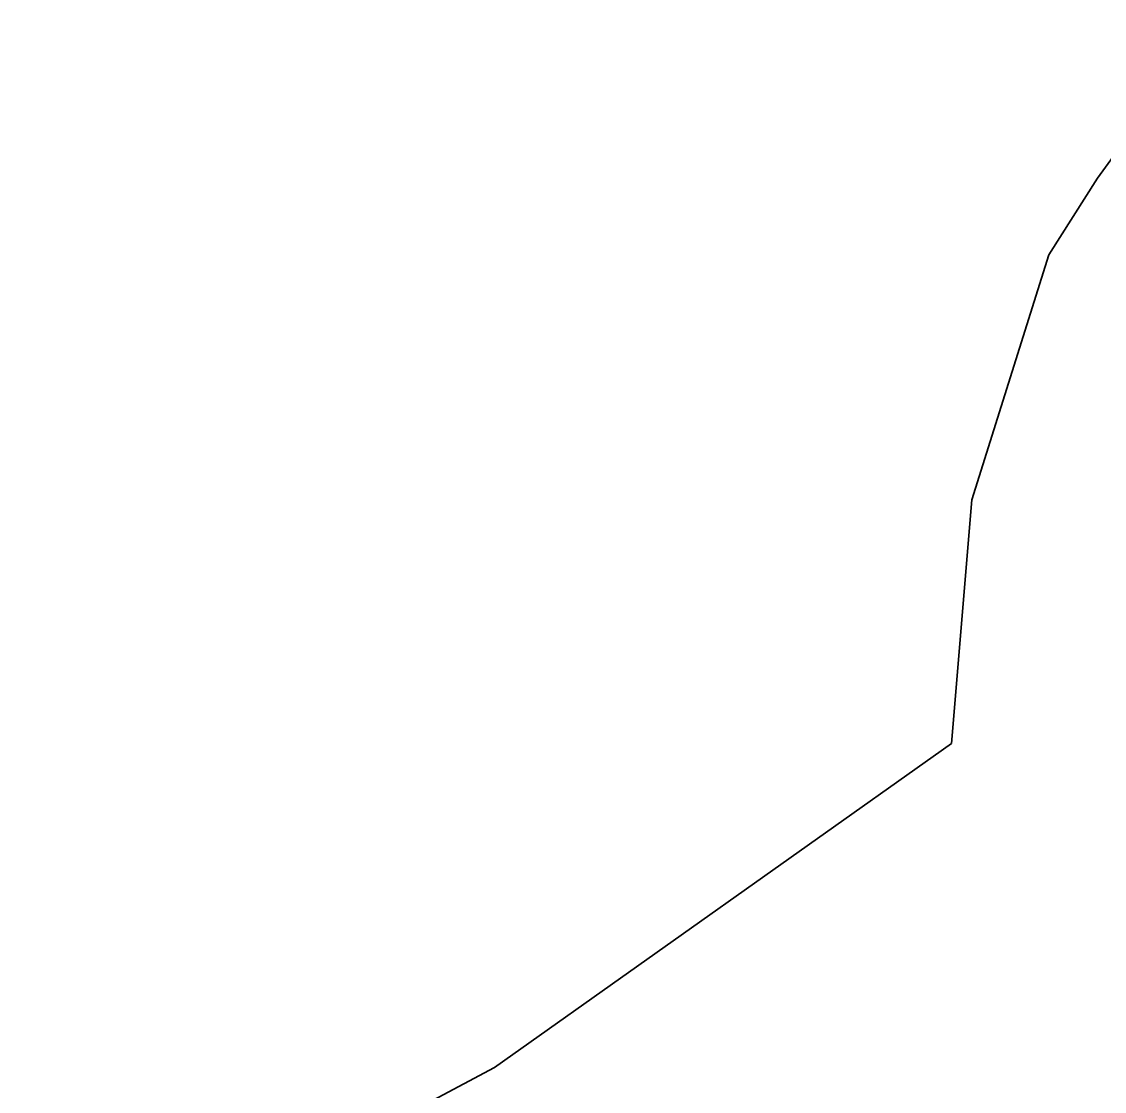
# Model space of a CAD drawing. Header units: millimetres. Extents: x -859836 to 307983, y -308065 to 649894.
# Drawn here: x -305163 to -216607, y 327061 to 414528 of the extents above; entities that cross this region are included whole.
import ezdxf

# ---------------------------------------------------------------- set-up
doc = ezdxf.new("R2010")
doc.units = ezdxf.units.MM
doc.layers.add('C-TOPO', color=7, linetype='Continuous', lineweight=9)

msp = doc.modelspace()

# ---------------------------------------------------------------- linework, layer by layer
at = {"layer": 'C-TOPO', "lineweight": 35}
for p, q in [((-207926, 414528), (-217155, 401740)), ((-217155, 401740), (-221154, 395471)), ((-221154, 395471), (-227432, 375415)), ((-227432, 375415), (-229103, 355500)), ((-229103, 355500), (-266483, 329002)), ((-266483, 329002), (-305163, 308526))]:
    msp.add_line(p, q, dxfattribs=at)

doc.saveas('drawing.dxf')
